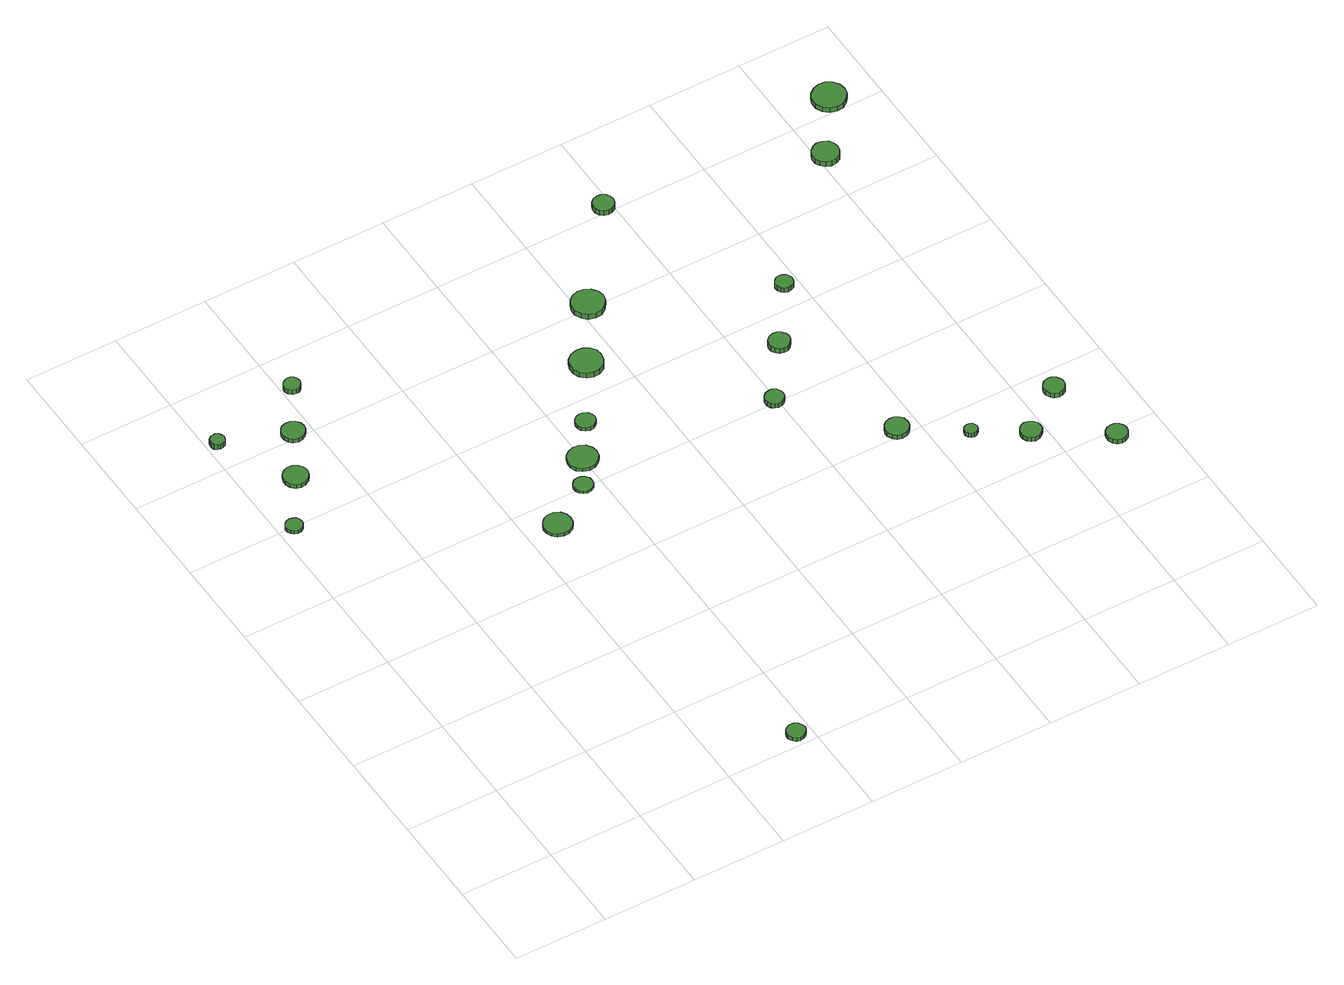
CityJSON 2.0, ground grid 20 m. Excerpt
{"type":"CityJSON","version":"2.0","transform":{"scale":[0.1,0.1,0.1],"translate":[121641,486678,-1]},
"CityObjects":{
"tree1":{"type":"SolitaryVegetationObject","attributes":{"function":"something"},"geometry":[{"type":"MultiSurface","lod":"1","boundaries":[[[0,1,2,3,4,5,6,7,8,9,10,11,12,13,14]],[[15,16,17,18,19,20,21,22,23,24,25,26,27,28,29]],[[0,29,28,1]],[[1,28,27,2]],[[2,27,26,3]],[[3,26,25,4]],[[4,25,24,5]],[[5,24,23,6]],[[6,23,22,7]],[[7,22,21,8]],[[8,21,20,9]],[[9,20,19,10]],[[10,19,18,11]],[[11,18,17,12]],[[12,17,16,13]],[[13,16,15,14]],[[14,15,29,0]]]}]},
"tree2":{"type":"SolitaryVegetationObject","attributes":{"function":"something"},"geometry":[{"type":"MultiSurface","lod":"1","boundaries":[[[30,31,32,33,34,35,36,37,38,39,40,41,42,43,44]],[[45,46,47,48,49,50,51,52,53,54,55,56,57,58,59]],[[30,59,58,31]],[[31,58,57,32]],[[32,57,56,33]],[[33,56,55,34]],[[34,55,54,35]],[[35,54,53,36]],[[36,53,52,37]],[[37,52,51,38]],[[38,51,50,39]],[[39,50,49,40]],[[40,49,48,41]],[[41,48,47,42]],[[42,47,46,43]],[[43,46,45,44]],[[44,45,59,30]]]}]},
"tree3":{"type":"SolitaryVegetationObject","attributes":{"function":"something"},"geometry":[{"type":"MultiSurface","lod":"1","boundaries":[[[60,61,62,63,64,65,66,67,68,69,70,71,72,73,74]],[[75,76,77,78,79,80,81,82,83,84,85,86,87,88,89]],[[60,89,88,61]],[[61,88,87,62]],[[62,87,86,63]],[[63,86,85,64]],[[64,85,84,65]],[[65,84,83,66]],[[66,83,82,67]],[[67,82,81,68]],[[68,81,80,69]],[[69,80,79,70]],[[70,79,78,71]],[[71,78,77,72]],[[72,77,76,73]],[[73,76,75,74]],[[74,75,89,60]]]}]},
"tree4":{"type":"SolitaryVegetationObject","attributes":{"function":"something"},"geometry":[{"type":"MultiSurface","lod":"1","boundaries":[[[90,91,92,93,94,95,96,97,98,99,100,101,102,103,104]],[[105,106,107,108,109,110,111,112,113,114,115,116,117,118,119]],[[90,119,118,91]],[[91,118,117,92]],[[92,117,116,93]],[[93,116,115,94]],[[94,115,114,95]],[[95,114,113,96]],[[96,113,112,97]],[[97,112,111,98]],[[98,111,110,99]],[[99,110,109,100]],[[100,109,108,101]],[[101,108,107,102]],[[102,107,106,103]],[[103,106,105,104]],[[104,105,119,90]]]}]},
"tree5":{"type":"SolitaryVegetationObject","attributes":{"function":"something"},"geometry":[{"type":"MultiSurface","lod":"1","boundaries":[[[120,121,122,123,124,125,126,127,128,129,130,131,132,133,134]],[[135,136,137,138,139,140,141,142,143,144,145,146,147,148,149]],[[120,149,148,121]],[[121,148,147,122]],[[122,147,146,123]],[[123,146,145,124]],[[124,145,144,125]],[[125,144,143,126]],[[126,143,142,127]],[[127,142,141,128]],[[128,141,140,129]],[[129,140,139,130]],[[130,139,138,131]],[[131,138,137,132]],[[132,137,136,133]],[[133,136,135,134]],[[134,135,149,120]]]}]},
"tree6":{"type":"SolitaryVegetationObject","attributes":{"function":"something"},"geometry":[{"type":"MultiSurface","lod":"1","boundaries":[[[150,151,152,153,154,155,156,157,158,159,160,161,162,163,164]],[[165,166,167,168,169,170,171,172,173,174,175,176,177,178,179]],[[150,179,178,151]],[[151,178,177,152]],[[152,177,176,153]],[[153,176,175,154]],[[154,175,174,155]],[[155,174,173,156]],[[156,173,172,157]],[[157,172,171,158]],[[158,171,170,159]],[[159,170,169,160]],[[160,169,168,161]],[[161,168,167,162]],[[162,167,166,163]],[[163,166,165,164]],[[164,165,179,150]]]}]},
"tree7":{"type":"SolitaryVegetationObject","attributes":{"function":"something"},"geometry":[{"type":"MultiSurface","lod":"1","boundaries":[[[180,181,182,183,184,185,186,187,188,189,190,191,192,193,194]],[[195,196,197,198,199,200,201,202,203,204,205,206,207,208,209]],[[180,209,208,181]],[[181,208,207,182]],[[182,207,206,183]],[[183,206,205,184]],[[184,205,204,185]],[[185,204,203,186]],[[186,203,202,187]],[[187,202,201,188]],[[188,201,200,189]],[[189,200,199,190]],[[190,199,198,191]],[[191,198,197,192]],[[192,197,196,193]],[[193,196,195,194]],[[194,195,209,180]]]}]},
"tree8":{"type":"SolitaryVegetationObject","attributes":{"function":"something"},"geometry":[{"type":"MultiSurface","lod":"1","boundaries":[[[210,211,212,213,214,215,216,217,218,219,220,221,222,223,224]],[[225,226,227,228,229,230,231,232,233,234,235,236,237,238,239]],[[210,239,238,211]],[[211,238,237,212]],[[212,237,236,213]],[[213,236,235,214]],[[214,235,234,215]],[[215,234,233,216]],[[216,233,232,217]],[[217,232,231,218]],[[218,231,230,219]],[[219,230,229,220]],[[220,229,228,221]],[[221,228,227,222]],[[222,227,226,223]],[[223,226,225,224]],[[224,225,239,210]]]}]},
"tree9":{"type":"SolitaryVegetationObject","attributes":{"function":"something"},"geometry":[{"type":"MultiSurface","lod":"1","boundaries":[[[240,241,242,243,244,245,246,247,248,249,250,251,252,253,254]],[[255,256,257,258,259,260,261,262,263,264,265,266,267,268,269]],[[240,269,268,241]],[[241,268,267,242]],[[242,267,266,243]],[[243,266,265,244]],[[244,265,264,245]],[[245,264,263,246]],[[246,263,262,247]],[[247,262,261,248]],[[248,261,260,249]],[[249,260,259,250]],[[250,259,258,251]],[[251,258,257,252]],[[252,257,256,253]],[[253,256,255,254]],[[254,255,269,240]]]}]},
"tree10":{"type":"SolitaryVegetationObject","attributes":{"function":"something"},"geometry":[{"type":"MultiSurface","lod":"1","boundaries":[[[270,271,272,273,274,275,276,277,278,279,280,281,282,283,284]],[[285,286,287,288,289,290,291,292,293,294,295,296,297,298,299]],[[270,299,298,271]],[[271,298,297,272]],[[272,297,296,273]],[[273,296,295,274]],[[274,295,294,275]],[[275,294,293,276]],[[276,293,292,277]],[[277,292,291,278]],[[278,291,290,279]],[[279,290,289,280]],[[280,289,288,281]],[[281,288,287,282]],[[282,287,286,283]],[[283,286,285,284]],[[284,285,299,270]]]}]},
"tree11":{"type":"SolitaryVegetationObject","attributes":{"function":"something"},"geometry":[{"type":"MultiSurface","lod":"1","boundaries":[[[300,301,302,303,304,305,306,307,308,309,310,311,312,313,314]],[[315,316,317,318,319,320,321,322,323,324,325,326,327,328,329]],[[300,329,328,301]],[[301,328,327,302]],[[302,327,326,303]],[[303,326,325,304]],[[304,325,324,305]],[[305,324,323,306]],[[306,323,322,307]],[[307,322,321,308]],[[308,321,320,309]],[[309,320,319,310]],[[310,319,318,311]],[[311,318,317,312]],[[312,317,316,313]],[[313,316,315,314]],[[314,315,329,300]]]}]},
"tree12":{"type":"SolitaryVegetationObject","attributes":{"function":"something"},"geometry":[{"type":"MultiSurface","lod":"1","boundaries":[[[330,331,332,333,334,335,336,337,338,339,340,341,342,343,344]],[[345,346,347,348,349,350,351,352,353,354,355,356,357,358,359]],[[330,359,358,331]],[[331,358,357,332]],[[332,357,356,333]],[[333,356,355,334]],[[334,355,354,335]],[[335,354,353,336]],[[336,353,352,337]],[[337,352,351,338]],[[338,351,350,339]],[[339,350,349,340]],[[340,349,348,341]],[[341,348,347,342]],[[342,347,346,343]],[[343,346,345,344]],[[344,345,359,330]]]}]},
"tree13":{"type":"SolitaryVegetationObject","attributes":{"function":"something"},"geometry":[{"type":"MultiSurface","lod":"1","boundaries":[[[360,361,362,363,364,365,366,367,368,369,370,371,372,373,374]],[[375,376,377,378,379,380,381,382,383,384,385,386,387,388,389]],[[360,389,388,361]],[[361,388,387,362]],[[362,387,386,363]],[[363,386,385,364]],[[364,385,384,365]],[[365,384,383,366]],[[366,383,382,367]],[[367,382,381,368]],[[368,381,380,369]],[[369,380,379,370]],[[370,379,378,371]],[[371,378,377,372]],[[372,377,376,373]],[[373,376,375,374]],[[374,375,389,360]]]}]},
"tree14":{"type":"SolitaryVegetationObject","attributes":{"function":"something"},"geometry":[{"type":"MultiSurface","lod":"1","boundaries":[[[390,391,392,393,394,395,396,397,398,399,400,401,402,403,404]],[[405,406,407,408,409,410,411,412,413,414,415,416,417,418,419]],[[390,419,418,391]],[[391,418,417,392]],[[392,417,416,393]],[[393,416,415,394]],[[394,415,414,395]],[[395,414,413,396]],[[396,413,412,397]],[[397,412,411,398]],[[398,411,410,399]],[[399,410,409,400]],[[400,409,408,401]],[[401,408,407,402]],[[402,407,406,403]],[[403,406,405,404]],[[404,405,419,390]]]}]},
"tree15":{"type":"SolitaryVegetationObject","attributes":{"function":"something"},"geometry":[{"type":"MultiSurface","lod":"1","boundaries":[[[420,421,422,423,424,425,426,427,428,429,430,431,432,433,434]],[[435,436,437,438,439,440,441,442,443,444,445,446,447,448,449]],[[420,449,448,421]],[[421,448,447,422]],[[422,447,446,423]],[[423,446,445,424]],[[424,445,444,425]],[[425,444,443,426]],[[426,443,442,427]],[[427,442,441,428]],[[428,441,440,429]],[[429,440,439,430]],[[430,439,438,431]],[[431,438,437,432]],[[432,437,436,433]],[[433,436,435,434]],[[434,435,449,420]]]}]},
"tree16":{"type":"SolitaryVegetationObject","attributes":{"function":"something"},"geometry":[{"type":"MultiSurface","lod":"1","boundaries":[[[450,451,452,453,454,455,456,457,458,459,460,461,462,463,464]],[[465,466,467,468,469,470,471,472,473,474,475,476,477,478,479]],[[450,479,478,451]],[[451,478,477,452]],[[452,477,476,453]],[[453,476,475,454]],[[454,475,474,455]],[[455,474,473,456]],[[456,473,472,457]],[[457,472,471,458]],[[458,471,470,459]],[[459,470,469,460]],[[460,469,468,461]],[[461,468,467,462]],[[462,467,466,463]],[[463,466,465,464]],[[464,465,479,450]]]}]},
"tree17":{"type":"SolitaryVegetationObject","attributes":{"function":"something"},"geometry":[{"type":"MultiSurface","lod":"1","boundaries":[[[480,481,482,483,484,485,486,487,488,489,490,491,492,493,494]],[[495,496,497,498,499,500,501,502,503,504,505,506,507,508,509]],[[480,509,508,481]],[[481,508,507,482]],[[482,507,506,483]],[[483,506,505,484]],[[484,505,504,485]],[[485,504,503,486]],[[486,503,502,487]],[[487,502,501,488]],[[488,501,500,489]],[[489,500,499,490]],[[490,499,498,491]],[[491,498,497,492]],[[492,497,496,493]],[[493,496,495,494]],[[494,495,509,480]]]}]},
"tree18":{"type":"SolitaryVegetationObject","attributes":{"function":"something"},"geometry":[{"type":"MultiSurface","lod":"1","boundaries":[[[510,511,512,513,514,515,516,517,518,519,520,521,522,523,524]],[[525,526,527,528,529,530,531,532,533,534,535,536,537,538,539]],[[510,539,538,511]],[[511,538,537,512]],[[512,537,536,513]],[[513,536,535,514]],[[514,535,534,515]],[[515,534,533,516]],[[516,533,532,517]],[[517,532,531,518]],[[518,531,530,519]],[[519,530,529,520]],[[520,529,528,521]],[[521,528,527,522]],[[522,527,526,523]],[[523,526,525,524]],[[524,525,539,510]]]}]},
"tree19":{"type":"SolitaryVegetationObject","attributes":{"function":"something"},"geometry":[{"type":"MultiSurface","lod":"1","boundaries":[[[540,541,542,543,544,545,546,547,548,549,550,551,552,553,554]],[[555,556,557,558,559,560,561,562,563,564,565,566,567,568,569]],[[540,569,568,541]],[[541,568,567,542]],[[542,567,566,543]],[[543,566,565,544]],[[544,565,564,545]],[[545,564,563,546]],[[546,563,562,547]],[[547,562,561,548]],[[548,561,560,549]],[[549,560,559,550]],[[550,559,558,551]],[[551,558,557,552]],[[552,557,556,553]],[[553,556,555,554]],[[554,555,569,540]]]}]},
"tree20":{"type":"SolitaryVegetationObject","attributes":{"function":"something"},"geometry":[{"type":"MultiSurface","lod":"1","boundaries":[[[570,571,572,573,574,575,576,577,578,579,580,581,582,583,584]],[[585,586,587,588,589,590,591,592,593,594,595,596,597,598,599]],[[570,599,598,571]],[[571,598,597,572]],[[572,597,596,573]],[[573,596,595,574]],[[574,595,594,575]],[[575,594,593,576]],[[576,593,592,577]],[[577,592,591,578]],[[578,591,590,579]],[[579,590,589,580]],[[580,589,588,581]],[[581,588,587,582]],[[582,587,586,583]],[[583,586,585,584]],[[584,585,599,570]]]}]},
"tree21":{"type":"SolitaryVegetationObject","attributes":{"function":"something"},"geometry":[{"type":"MultiSurface","lod":"1","boundaries":[[[600,601,602,603,604,605,606,607,608,609,610,611,612,613,614]],[[615,616,617,618,619,620,621,622,623,624,625,626,627,628,629]],[[600,629,628,601]],[[601,628,627,602]],[[602,627,626,603]],[[603,626,625,604]],[[604,625,624,605]],[[605,624,623,606]],[[606,623,622,607]],[[607,622,621,608]],[[608,621,620,609]],[[609,620,619,610]],[[610,619,618,611]],[[611,618,617,612]],[[612,617,616,613]],[[613,616,615,614]],[[614,615,629,600]]]}]},
"tree22":{"type":"SolitaryVegetationObject","attributes":{"function":"something"},"geometry":[{"type":"MultiSurface","lod":"1","boundaries":[[[630,631,632,633,634,635,636,637,638,639,640,641,642,643,644]],[[645,646,647,648,649,650,651,652,653,654,655,656,657,658,659]],[[630,659,658,631]],[[631,658,657,632]],[[632,657,656,633]],[[633,656,655,634]],[[634,655,654,635]],[[635,654,653,636]],[[636,653,652,637]],[[637,652,651,638]],[[638,651,650,639]],[[639,650,649,640]],[[640,649,648,641]],[[641,648,647,642]],[[642,647,646,643]],[[643,646,645,644]],[[644,645,659,630]]]}]},
"tree23":{"type":"SolitaryVegetationObject","attributes":{"function":"something"},"geometry":[{"type":"MultiSurface","lod":"1","boundaries":[[[660,661,662,663,664,665,666,667,668,669,670,671,672,673,674]],[[675,676,677,678,679,680,681,682,683,684,685,686,687,688,689]],[[660,689,688,661]],[[661,688,687,662]],[[662,687,686,663]],[[663,686,685,664]],[[664,685,684,665]],[[665,684,683,666]],[[666,683,682,667]],[[667,682,681,668]],[[668,681,680,669]],[[669,680,679,670]],[[670,679,678,671]],[[671,678,677,672]],[[672,677,676,673]],[[673,676,675,674]],[[674,675,689,660]]]}]}
},
"vertices":[
[52,999,15],[50,1007,15],[46,1013,15],[39,1016,15],[32,1017,15],[25,1015,15],[20,1010,15],[16,1003,15],[16,996,15],[20,989,15],[25,984,15],[32,982,15],[39,982,15],[46,986,15],[50,992,15],[50,992,7],[46,986,7],[39,982,7],[32,982,7],[25,984,7],[20,989,7],[16,996,7],[16,1003,7],[20,1010,7],[25,1015,7],[32,1017,7],[39,1016,7],[46,1013,7],[50,1007,7],[52,999,7],
[39,1265,20],[37,1271,20],[34,1277,20],[28,1280,20],[22,1280,20],[16,1278,20],[11,1274,20],[9,1268,20],[9,1262,20],[11,1256,20],[16,1252,20],[22,1250,20],[28,1251,20],[34,1254,20],[37,1259,20],[37,1259,7],[34,1254,7],[28,1251,7],[22,1250,7],[16,1252,7],[11,1256,7],[9,1262,7],[9,1268,7],[11,1274,7],[16,1278,7],[22,1280,7],[28,1280,7],[34,1277,7],[37,1271,7],[39,1265,7],
[130,1109,16],[128,1120,16],[122,1128,16],[112,1134,16],[101,1135,16],[91,1131,16],[83,1124,16],[79,1114,16],[79,1104,16],[83,1094,16],[91,1086,16],[101,1083,16],[112,1084,16],[122,1090,16],[128,1098,16],[128,1098,7],[122,1090,7],[112,1084,7],[101,1083,7],[91,1086,7],[83,1094,7],[79,1104,7],[79,1114,7],[83,1124,7],[91,1131,7],[101,1135,7],[112,1134,7],[122,1128,7],[128,1120,7],[130,1109,7],
[186,1212,17],[184,1222,17],[178,1230,17],[169,1235,17],[159,1236,17],[149,1233,17],[142,1226,17],[138,1217,17],[138,1207,17],[142,1198,17],[149,1191,17],[159,1188,17],[169,1189,17],[178,1194,17],[184,1202,17],[184,1202,8],[178,1194,8],[169,1189,8],[159,1188,8],[149,1191,8],[142,1198,8],[138,1207,8],[138,1217,8],[142,1226,8],[149,1233,8],[159,1236,8],[169,1235,8],[178,1230,8],[184,1222,8],[186,1212,8],
[589,29,17],[587,37,17],[582,44,17],[575,48,17],[567,49,17],[559,46,17],[553,41,17],[549,33,17],[549,25,17],[553,17,17],[559,11,17],[567,9,17],[575,10,17],[582,14,17],[587,21,17],[587,21,8],[582,14,8],[575,10,8],[567,9,8],[559,11,8],[553,17,8],[549,25,8],[549,33,8],[553,41,8],[559,46,8],[567,49,8],[575,48,8],[582,44,8],[587,37,8],[589,29,8],
[239,1314,23],[237,1321,23],[233,1327,23],[227,1331,23],[220,1331,23],[213,1329,23],[207,1324,23],[204,1318,23],[204,1310,23],[207,1304,23],[213,1299,23],[220,1297,23],[227,1297,23],[233,1301,23],[237,1307,23],[237,1307,11],[233,1301,11],[227,1297,11],[220,1297,11],[213,1299,11],[207,1304,11],[204,1310,11],[204,1318,11],[207,1324,11],[213,1329,11],[220,1331,11],[227,1331,11],[233,1327,11],[237,1321,11],[239,1314,11],
[495,737,17],[493,749,17],[486,759,17],[475,765,17],[463,766,17],[451,763,17],[442,754,17],[437,743,17],[437,731,17],[442,720,17],[451,712,17],[463,708,17],[475,709,17],[486,715,17],[493,725,17],[493,725,9],[486,715,9],[475,709,9],[463,708,9],[451,712,9],[442,720,9],[437,731,9],[437,743,9],[442,754,9],[451,763,9],[463,766,9],[475,765,9],[486,759,9],[493,749,9],[495,737,9],
[583,802,15],[582,810,15],[577,817,15],[569,821,15],[561,822,15],[553,820,15],[547,814,15],[543,806,15],[543,798,15],[547,790,15],[553,785,15],[561,782,15],[569,783,15],[577,787,15],[582,794,15],[582,794,9],[577,787,9],[569,783,9],[561,782,9],[553,785,9],[547,790,9],[543,798,9],[543,806,9],[547,814,9],[553,820,9],[561,822,9],[569,821,9],[577,817,9],[582,810,9],[583,802,9],
[631,863,16],[628,876,16],[620,887,16],[609,893,16],[596,895,16],[583,890,16],[573,882,16],[568,870,16],[568,856,16],[573,844,16],[583,836,16],[596,832,16],[609,833,16],[620,840,16],[628,850,16],[628,850,8],[620,840,8],[609,833,8],[596,832,8],[583,836,8],[573,844,8],[568,856,8],[568,870,8],[573,882,8],[583,890,8],[596,895,8],[609,893,8],[620,887,8],[628,876,8],[631,863,8],
[675,943,17],[673,951,17],[668,958,17],[660,962,17],[652,963,17],[644,961,17],[637,955,17],[634,947,17],[634,939,17],[637,931,17],[644,925,17],[652,922,17],[660,923,17],[668,928,17],[673,934,17],[673,934,8],[668,928,8],[660,923,8],[652,922,8],[644,925,8],[637,931,8],[634,939,8],[634,947,8],[637,955,8],[644,961,8],[652,963,8],[660,962,8],[668,958,8],[673,951,8],[675,943,8],
[770,1074,21],[767,1087,21],[759,1099,21],[746,1106,21],[732,1107,21],[719,1103,21],[708,1094,21],[703,1081,21],[703,1066,21],[708,1054,21],[719,1044,21],[732,1040,21],[746,1041,21],[759,1048,21],[767,1060,21],[767,1060,8],[759,1048,8],[746,1041,8],[732,1040,8],[719,1044,8],[708,1054,8],[703,1066,8],[703,1081,8],[708,1094,8],[719,1103,8],[732,1107,8],[746,1106,8],[759,1099,8],[767,1087,8],[770,1074,8],
[851,1200,28],[848,1214,28],[839,1225,28],[827,1232,28],[813,1234,28],[799,1229,28],[789,1220,28],[783,1207,28],[783,1193,28],[789,1180,28],[799,1170,28],[813,1166,28],[827,1167,28],[839,1175,28],[848,1186,28],[848,1186,15],[839,1175,15],[827,1167,15],[813,1166,15],[799,1170,15],[789,1180,15],[783,1193,15],[783,1207,15],[789,1220,15],[799,1229,15],[813,1234,15],[827,1232,15],[839,1225,15],[848,1214,15],[851,1200,15],
[1015,806,19],[1013,814,19],[1008,821,19],[1001,825,19],[993,825,19],[985,823,19],[979,817,19],[976,810,19],[976,802,19],[979,794,19],[985,789,19],[993,786,19],[1001,787,19],[1008,791,19],[1013,798,19],[1013,798,7],[1008,791,7],[1001,787,7],[993,786,7],[985,789,7],[979,794,7],[976,802,7],[976,810,7],[979,817,7],[985,823,7],[993,825,7],[1001,825,7],[1008,821,7],[1013,814,7],[1015,806,7],
[1179,617,19],[1177,627,19],[1171,635,19],[1162,640,19],[1152,641,19],[1142,638,19],[1135,631,19],[1130,622,19],[1130,612,19],[1135,602,19],[1142,595,19],[1152,592,19],[1162,593,19],[1171,598,19],[1177,607,19],[1177,607,8],[1171,598,8],[1162,593,8],[1152,592,8],[1142,595,8],[1135,602,8],[1130,612,8],[1130,622,8],[1135,631,8],[1142,638,8],[1152,641,8],[1162,640,8],[1171,635,8],[1177,627,8],[1179,617,8],
[1103,928,20],[1101,937,20],[1095,944,20],[1087,949,20],[1078,950,20],[1069,947,20],[1062,941,20],[1058,932,20],[1058,923,20],[1062,915,20],[1069,908,20],[1078,905,20],[1087,906,20],[1095,911,20],[1101,919,20],[1101,919,7],[1095,911,7],[1087,906,7],[1078,905,7],[1069,908,7],[1062,915,7],[1058,923,7],[1058,932,7],[1062,941,7],[1069,947,7],[1078,950,7],[1087,949,7],[1095,944,7],[1101,937,7],[1103,928,7],
[1000,1407,30],[998,1416,30],[993,1423,30],[985,1428,30],[976,1429,30],[967,1426,30],[960,1420,30],[956,1411,30],[956,1402,30],[960,1394,30],[967,1388,30],[976,1385,30],[985,1386,30],[993,1390,30],[998,1398,30],[998,1398,18],[993,1390,18],[985,1386,18],[976,1385,18],[967,1388,18],[960,1394,18],[956,1402,18],[956,1411,18],[960,1420,18],[967,1426,18],[976,1429,18],[985,1428,18],[993,1423,18],[998,1416,18],[1000,1407,18],
[1286,537,19],[1285,542,19],[1282,547,19],[1277,550,19],[1271,550,19],[1266,549,19],[1261,545,19],[1259,540,19],[1259,534,19],[1261,529,19],[1266,525,19],[1271,523,19],[1277,524,19],[1282,527,19],[1285,531,19],[1285,531,8],[1282,527,8],[1277,524,8],[1271,523,8],[1266,525,8],[1261,529,8],[1259,534,8],[1259,540,8],[1261,545,8],[1266,549,8],[1271,550,8],[1277,550,8],[1282,547,8],[1285,542,8],[1286,537,8],
[1187,1054,23],[1185,1061,23],[1181,1068,23],[1174,1071,23],[1166,1072,23],[1159,1070,23],[1154,1065,23],[1150,1058,23],[1150,1050,23],[1154,1043,23],[1159,1038,23],[1166,1036,23],[1174,1037,23],[1181,1040,23],[1185,1046,23],[1185,1046,11],[1181,1040,11],[1174,1037,11],[1166,1036,11],[1159,1038,11],[1154,1043,11],[1150,1050,11],[1150,1058,11],[1154,1065,11],[1159,1070,11],[1166,1072,11],[1174,1071,11],[1181,1068,11],[1185,1061,11],[1187,1054,11],
[1391,475,19],[1390,484,19],[1384,491,19],[1376,496,19],[1367,497,19],[1358,494,19],[1352,488,19],[1348,480,19],[1348,471,19],[1352,462,19],[1358,456,19],[1367,453,19],[1376,454,19],[1384,459,19],[1390,466,19],[1390,466,8],[1384,459,8],[1376,454,8],[1367,453,8],[1358,456,8],[1352,462,8],[1348,471,8],[1348,480,8],[1352,488,8],[1358,494,8],[1367,497,8],[1376,496,8],[1384,491,8],[1390,484,8],[1391,475,8],
[1529,384,19],[1527,393,19],[1522,400,19],[1514,405,19],[1505,406,19],[1496,403,19],[1489,397,19],[1486,389,19],[1486,379,19],[1489,371,19],[1496,365,19],[1505,362,19],[1514,363,19],[1522,368,19],[1527,375,19],[1527,375,8],[1522,368,8],[1514,363,8],[1505,362,8],[1496,365,8],[1489,371,8],[1486,379,8],[1486,389,8],[1489,397,8],[1496,403,8],[1505,406,8],[1514,405,8],[1522,400,8],[1527,393,8],[1529,384,8],
[1489,550,21],[1487,559,21],[1482,566,21],[1474,571,21],[1465,572,21],[1456,569,21],[1450,563,21],[1446,555,21],[1446,546,21],[1450,537,21],[1456,531,21],[1465,528,21],[1474,529,21],[1482,534,21],[1487,541,21],[1487,541,9],[1482,534,9],[1474,529,9],[1465,528,9],[1456,531,9],[1450,537,9],[1446,546,9],[1446,555,9],[1450,563,9],[1456,569,9],[1465,572,9],[1474,571,9],[1482,566,9],[1487,559,9],[1489,550,9],
[1443,1306,24],[1441,1317,24],[1434,1327,24],[1424,1332,24],[1412,1334,24],[1401,1330,24],[1393,1322,24],[1388,1312,24],[1388,1300,24],[1393,1290,24],[1401,1282,24],[1412,1278,24],[1424,1279,24],[1434,1285,24],[1441,1295,24],[1441,1295,11],[1434,1285,11],[1424,1279,11],[1412,1278,11],[1401,1282,11],[1393,1290,11],[1388,1300,11],[1388,1312,11],[1393,1322,11],[1401,1330,11],[1412,1334,11],[1424,1332,11],[1434,1327,11],[1441,1317,11],[1443,1306,11],
[1536,1433,21],[1533,1447,21],[1524,1459,21],[1512,1466,21],[1498,1468,21],[1484,1463,21],[1473,1454,21],[1467,1441,21],[1467,1426,21],[1473,1413,21],[1484,1403,21],[1498,1399,21],[1512,1400,21],[1524,1408,21],[1533,1419,21],[1533,1419,8],[1524,1408,8],[1512,1400,8],[1498,1399,8],[1484,1403,8],[1473,1413,8],[1467,1426,8],[1467,1441,8],[1473,1454,8],[1484,1463,8],[1498,1468,8],[1512,1466,8],[1524,1459,8],[1533,1447,8],[1536,1433,8]
]}
